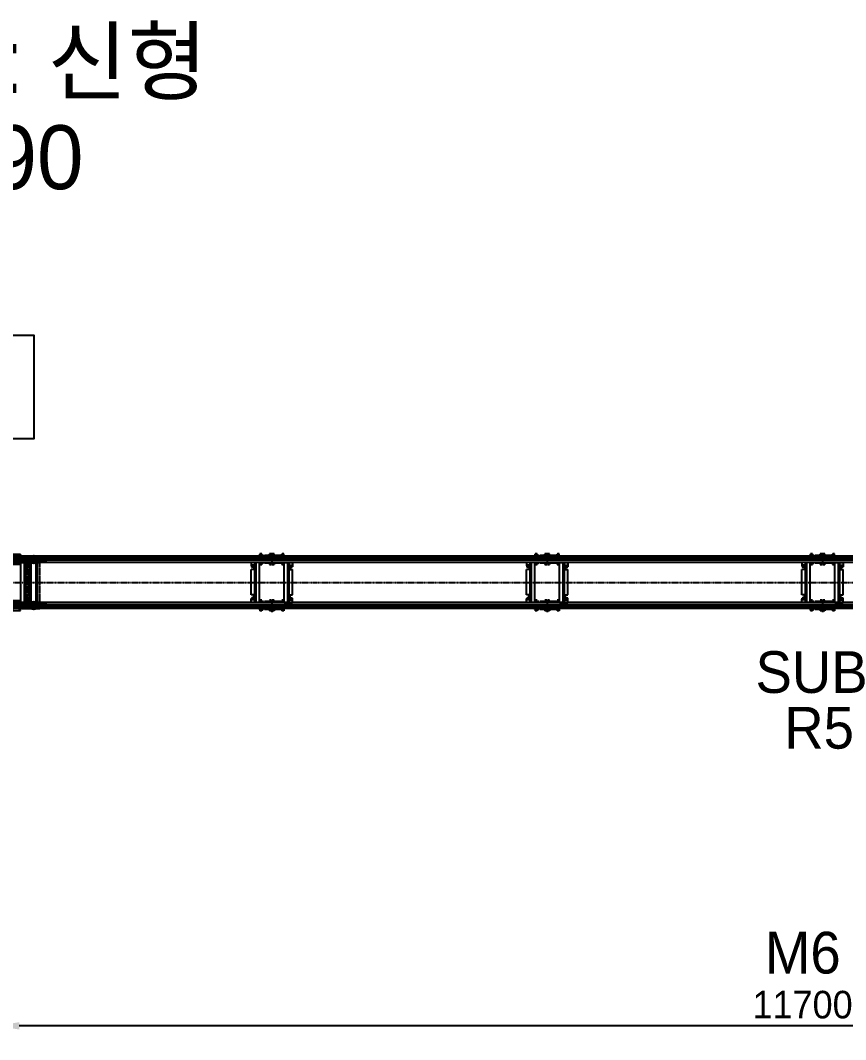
# Model space of a CAD drawing. Header units: inches. Extents: x 0 to 77285, y -118 to 40065.
# Drawn here: x 25443 to 31437, y 13376 to 20777 of the extents above; entities that cross this region are included whole.
import ezdxf
from ezdxf.enums import TextEntityAlignment as Align

# ---------------------------------------------------------------- set-up
doc = ezdxf.new("R2010")
doc.units = ezdxf.units.IN
doc.header["$LTSCALE"] = 5
doc.header["$MEASUREMENT"] = 0
for name, pattern in [('CENTER', [2, 1.25, -0.25, 0.25, -0.25]), ('CENTERX2', [4, 2.5, -0.5, 0.5, -0.5]), ('HIDDEN', [0.375, 0.25, -0.125]), ('PHANTOM', [2.5, 1.25, -0.25, 0.25, -0.25, 0.25, -0.25])]:
    doc.linetypes.add(name, pattern=pattern)
for name, color, linetype in [('11', 1, 'CENTER'), ('22', 2, 'HIDDEN'), ('44', 4, 'Continuous'), ('66', 6, 'PHANTOM'), ('77', 40, 'HIDDEN'), ('A', 8, 'Continuous'), ('B', 123, 'Continuous'), ('G', 231, 'Continuous'), ('T', 3, 'Continuous')]:
    doc.layers.add(name, color=color, linetype=linetype)
doc.styles.add('SCI', font='')
doc.styles.get('SCI').set_extended_font_data('Gulim')
doc.dimstyles.new('SCH', dxfattribs={"dimtxt": 2.5, "dimasz": 2, "dimexe": 1.25, "dimexo": 0.625, "dimtad": 1, "dimdec": 8, "dimtxsty": 'SCI', "dimcen": 2.5, "dimclrd": 4, "dimclre": 4, "dimclrt": 7, "dimadec": 8, "dimazin": 2, "dimtfac": 1, "dimtdec": 8, "dimtmove": 0, "dimatfit": 3, "dimfxl": 1, "dimarcsym": 0})

# ---------------------------------------------------------------- blocks, each defined once
blk = doc.blocks.new('A$Cad09f717')
for p, q in [((0, 335), (0, 290)), ((-150, 290), (-150, 270)), ((-90, 290), (-150, 290)), ((-132, 270), (-150, 270)), ((-132, 270), (-150, 270)), ((-132, 240), (-150, 240)), ((-150, 55), (-150, 240)), ((-132.5, 270), (-149.5, 270)), ((-149.5, 270), (-149.5, 265)), ((-149.5, 270), (-149.5, 265)), ((-149.5, 265), (-132.5, 265)), ((-149.5, 265), (-132.5, 265)), ((-148.5, 264.4), (-148.5, 259.1)), ((-148.5, 264.4), (-148.5, 259.1)), ((-146.6, 265), (-135.4, 265)), ((-146.6, 265), (-135.4, 265)), ((-146.6, 258.5), (-135.4, 258.5)), ((-146.6, 258.5), (-135.4, 258.5)), ((-145, 257.3), (-145, 258.5)), ((-145, 257.3), (-145, 258.5)), ((-137, 257.3), (-145, 257.3)), ((-144.3, 256.6), (-145, 257.3)), ((-137, 257.3), (-145, 257.3)), ((-144.3, 256.6), (-145, 257.3)), ((-144.8, 264.4), (-144.8, 259.1)), ((-144.8, 264.4), (-144.8, 259.1)), ((-144.3, 258.5), (-144.3, 256.6)), ((-144.3, 258.5), (-144.3, 256.6)), ((-137.7, 256.6), (-144.3, 256.6)), ((-137.7, 256.6), (-144.3, 256.6)), ((-137.7, 258.5), (-137.7, 256.6)), ((-137.7, 258.5), (-137.7, 256.6)), ((-137, 257.3), (-137.7, 256.6)), ((-137, 257.3), (-137.7, 256.6)), ((-137.2, 264.4), (-137.2, 259.1)), ((-137.2, 264.4), (-137.2, 259.1)), ((-137, 258.5), (-137, 257.3)), ((-137, 258.5), (-137, 257.3)), ((-133.5, 259.1), (-133.5, 264.4)), ((-133.5, 259.1), (-133.5, 264.4)), ((-132.5, 265), (-132.5, 270)), ((-132.5, 265), (-132.5, 270)), ((-132, 270), (-132, 240)), ((-90, 0), (-90, 290)), ((90, 290), (150, 290)), ((90, 0), (90, 290)), ((132, 270), (150, 270)), ((132, 270), (132, 240)), ((132, 270), (150, 270)), ((132, 240), (150, 240)), ((132.5, 270), (149.5, 270)), ((132.5, 265), (132.5, 270)), ((132.5, 265), (132.5, 270)), ((149.5, 265), (132.5, 265)), ((149.5, 265), (132.5, 265)), ((133.5, 259.1), (133.5, 264.4)), ((133.5, 259.1), (133.5, 264.4)), ((146.6, 265), (135.4, 265)), ((146.6, 265), (135.4, 265)), ((146.6, 258.5), (135.4, 258.5)), ((146.6, 258.5), (135.4, 258.5)), ((137, 258.5), (137, 257.3)), ((137, 258.5), (137, 257.3)), ((137, 257.3), (145, 257.3)), ((137, 257.3), (137.7, 256.6)), ((137, 257.3), (145, 257.3)), ((137, 257.3), (137.7, 256.6)), ((137.2, 264.4), (137.2, 259.1)), ((137.2, 264.4), (137.2, 259.1)), ((137.7, 258.5), (137.7, 256.6)), ((137.7, 258.5), (137.7, 256.6)), ((137.7, 256.6), (144.3, 256.6)), ((137.7, 256.6), (144.3, 256.6)), ((144.3, 258.5), (144.3, 256.6)), ((144.3, 258.5), (144.3, 256.6)), ((144.3, 256.6), (145, 257.3)), ((144.3, 256.6), (145, 257.3)), ((144.8, 264.4), (144.8, 259.1)), ((144.8, 264.4), (144.8, 259.1)), ((145, 257.3), (145, 258.5)), ((145, 257.3), (145, 258.5)), ((148.5, 264.4), (148.5, 259.1)), ((148.5, 264.4), (148.5, 259.1)), ((149.5, 270), (149.5, 265)), ((149.5, 270), (149.5, 265)), ((150, 290), (150, 270)), ((150, 55), (150, 240)), ((-132, 55), (-150, 55)), ((-150, 0), (-150, 20)), ((-132, 20), (-150, 20)), ((-132, 20), (-150, 20)), ((-90, 0), (-150, 0)), ((-149.5, 25), (-132.5, 25)), ((-149.5, 20), (-149.5, 25)), ((-149.5, 25), (-132.5, 25)), ((-149.5, 20), (-149.5, 25)), ((-132.5, 20), (-149.5, 20)), ((-148.5, 25.6), (-148.5, 30.9)), ((-148.5, 25.6), (-148.5, 30.9)), ((-146.6, 31.5), (-135.4, 31.5)), ((-146.6, 31.5), (-135.4, 31.5)), ((-146.6, 25), (-135.4, 25)), ((-146.6, 25), (-135.4, 25)), ((-144.3, 33.4), (-145, 32.7)), ((-144.3, 33.4), (-145, 32.7)), ((-137, 32.7), (-145, 32.7)), ((-145, 32.7), (-145, 31.5)), ((-137, 32.7), (-145, 32.7)), ((-145, 32.7), (-145, 31.5)), ((-144.8, 25.6), (-144.8, 30.9)), ((-144.8, 25.6), (-144.8, 30.9)), ((-137.7, 33.4), (-144.3, 33.4)), ((-144.3, 31.5), (-144.3, 33.4)), ((-137.7, 33.4), (-144.3, 33.4)), ((-144.3, 31.5), (-144.3, 33.4)), ((-137, 32.7), (-137.7, 33.4)), ((-137.7, 31.5), (-137.7, 33.4)), ((-137, 32.7), (-137.7, 33.4)), ((-137.7, 31.5), (-137.7, 33.4)), ((-137.2, 25.6), (-137.2, 30.9)), ((-137.2, 25.6), (-137.2, 30.9)), ((-137, 31.5), (-137, 32.7)), ((-137, 31.5), (-137, 32.7)), ((-133.5, 30.9), (-133.5, 25.6)), ((-133.5, 30.9), (-133.5, 25.6)), ((-132.5, 25), (-132.5, 20)), ((-132.5, 25), (-132.5, 20)), ((-132, 20), (-132, 55)), ((0, 0), (0, -45)), ((90, 0), (150, 0)), ((132, 55), (150, 55)), ((132, 20), (132, 55)), ((132, 20), (150, 20)), ((132, 20), (150, 20)), ((149.5, 25), (132.5, 25)), ((132.5, 25), (132.5, 20)), ((149.5, 25), (132.5, 25)), ((132.5, 25), (132.5, 20)), ((132.5, 20), (149.5, 20)), ((133.5, 30.9), (133.5, 25.6)), ((133.5, 30.9), (133.5, 25.6)), ((146.6, 31.5), (135.4, 31.5)), ((146.6, 31.5), (135.4, 31.5)), ((146.6, 25), (135.4, 25)), ((146.6, 25), (135.4, 25)), ((137, 32.7), (137.7, 33.4)), ((137, 32.7), (137.7, 33.4)), ((137, 32.7), (145, 32.7)), ((137, 31.5), (137, 32.7)), ((137, 32.7), (145, 32.7)), ((137, 31.5), (137, 32.7)), ((137.2, 25.6), (137.2, 30.9)), ((137.2, 25.6), (137.2, 30.9)), ((137.7, 33.4), (144.3, 33.4)), ((137.7, 31.5), (137.7, 33.4)), ((137.7, 33.4), (144.3, 33.4)), ((137.7, 31.5), (137.7, 33.4)), ((144.3, 33.4), (145, 32.7)), ((144.3, 31.5), (144.3, 33.4)), ((144.3, 33.4), (145, 32.7)), ((144.3, 31.5), (144.3, 33.4)), ((144.8, 25.6), (144.8, 30.9)), ((144.8, 25.6), (144.8, 30.9)), ((145, 32.7), (145, 31.5)), ((145, 32.7), (145, 31.5)), ((148.5, 25.6), (148.5, 30.9)), ((148.5, 25.6), (148.5, 30.9)), ((149.5, 20), (149.5, 25)), ((149.5, 20), (149.5, 25)), ((150, 0), (150, 20))]:
    blk.add_line(p, q)
at = {"color": 252}
for p, q in [((-125, 0), (-125, 290)), ((-115, 0), (-115, 290)), ((115, 0), (115, 290)), ((125, 0), (125, 290))]:
    blk.add_line(p, q, dxfattribs=at)
for centre, radius, start, end in [((-146.6, 261.7), 3.32, 55.61575, 124.38425), ((-146.6, 261.7), 3.32, 55.61575, 124.38425), ((-146.6, 261.8), 3.32, 235.61575, 304.38425), ((-146.6, 261.8), 3.32, 235.61575, 304.38425), ((-141, 252.6), 12.4, 72.41205, 107.58795), ((-141, 252.6), 12.4, 72.41205, 107.58795), ((-141, 270.9), 12.4, 252.41205, 287.58795), ((-141, 270.9), 12.4, 252.41205, 287.58795), ((-135.4, 261.7), 3.32, 55.61575, 124.38425), ((-135.4, 261.7), 3.32, 55.61575, 124.38425), ((-135.4, 261.8), 3.32, 235.61575, 304.38425), ((-135.4, 261.8), 3.32, 235.61575, 304.38425), ((135.4, 261.7), 3.32, 55.61575, 124.38425), ((135.4, 261.7), 3.32, 55.61575, 124.38425), ((135.4, 261.8), 3.32, 235.61575, 304.38425), ((135.4, 261.8), 3.32, 235.61575, 304.38425), ((141, 252.6), 12.4, 72.41205, 107.58795), ((141, 252.6), 12.4, 72.41205, 107.58795), ((141, 270.9), 12.4, 252.41205, 287.58795), ((141, 270.9), 12.4, 252.41205, 287.58795), ((146.6, 261.7), 3.32, 55.61575, 124.38425), ((146.6, 261.7), 3.32, 55.61575, 124.38425), ((146.6, 261.8), 3.32, 235.61575, 304.38425), ((146.6, 261.8), 3.32, 235.61575, 304.38425), ((-146.6, 28.2), 3.32, 55.61575, 124.38425), ((-146.6, 28.2), 3.32, 55.61575, 124.38425), ((-146.6, 28.3), 3.32, 235.61575, 304.38425), ((-146.6, 28.3), 3.32, 235.61575, 304.38425), ((-141, 19.1), 12.4, 72.41205, 107.58795), ((-141, 19.1), 12.4, 72.41205, 107.58795), ((-141, 37.4), 12.4, 252.41205, 287.58795), ((-141, 37.4), 12.4, 252.41205, 287.58795), ((-135.4, 28.2), 3.32, 55.61575, 124.38425), ((-135.4, 28.2), 3.32, 55.61575, 124.38425), ((-135.4, 28.3), 3.32, 235.61575, 304.38425), ((-135.4, 28.3), 3.32, 235.61575, 304.38425), ((135.4, 28.2), 3.32, 55.61575, 124.38425), ((135.4, 28.2), 3.32, 55.61575, 124.38425), ((135.4, 28.3), 3.32, 235.61575, 304.38425), ((135.4, 28.3), 3.32, 235.61575, 304.38425), ((141, 19.1), 12.4, 72.41205, 107.58795), ((141, 19.1), 12.4, 72.41205, 107.58795), ((141, 37.4), 12.4, 252.41205, 287.58795), ((141, 37.4), 12.4, 252.41205, 287.58795), ((146.6, 28.2), 3.32, 55.61575, 124.38425), ((146.6, 28.2), 3.32, 55.61575, 124.38425), ((146.6, 28.3), 3.32, 235.61575, 304.38425), ((146.6, 28.3), 3.32, 235.61575, 304.38425)]:
    blk.add_arc(centre, radius, start, end)
at = {"layer": '11'}
for p, q in [((0, 341), (0, 361)), ((0, -51), (0, -71))]:
    blk.add_line(p, q, dxfattribs=at)
at = {"layer": '11', "linetype": 'CENTERX2', "ltscale": 5}
for p, q in [((-120, 0), (-120, 290)), ((120, 0), (120, 290))]:
    blk.add_line(p, q, dxfattribs=at)
at = {"layer": '66'}
for p, q in [((90, 341), (-90, 341)), ((-90, 341), (-90, 335)), ((90, 335), (-90, 335)), ((-71, 342), (-89, 342)), ((-89, 341), (-89, 342)), ((-71, 341), (-89, 341)), ((-87.8, 342), (-87.8, 343.5)), ((-72.2, 343.5), (-87.8, 343.5)), ((-86.5, 352), (-87, 351.5)), ((-87, 344), (-87, 351.5)), ((-73, 351.5), (-87, 351.5)), ((-87, 344), (-86.5, 343.5)), ((-73, 344), (-87, 344)), ((-73.5, 352), (-86.5, 352)), ((-81.1, 342), (-80, 343.5)), ((-80, 342), (-78.9, 343.5)), ((-73.9, 344.7), (-75.8, 346.8)), ((-73, 348.2), (-75.7, 346.2)), ((-73, 347.2), (-75.3, 345.6)), ((-73, 344.7), (-75.2, 347.2)), ((-73, 345.6), (-74.7, 347.5)), ((-73, 346.2), (-74.7, 345)), ((-73, 346.5), (-74.2, 347.9)), ((-73, 345.3), (-73.9, 344.7)), ((-73, 347.4), (-73.7, 348.2)), ((-73, 351.5), (-73.5, 352)), ((-73, 344), (-73.5, 343.5)), ((-73, 344), (-73, 351.5)), ((-72.2, 342), (-72.2, 343.5)), ((-71, 341), (-71, 342)), ((-1, 342), (-19, 342)), ((-19, 341), (-19, 342)), ((-1, 341), (-19, 341)), ((-17.8, 342), (-17.8, 343.5)), ((-2.2, 343.5), (-17.8, 343.5)), ((-16.5, 352), (-17, 351.5)), ((-17, 344), (-17, 351.5)), ((-3, 351.5), (-17, 351.5)), ((-17, 344), (-16.5, 343.5)), ((-3, 344), (-17, 344)), ((-3.5, 352), (-16.5, 352)), ((-11.1, 342), (-10, 343.5)), ((-10, 342), (-8.9, 343.5)), ((-3.9, 344.7), (-5.8, 346.8)), ((-3, 348.2), (-5.7, 346.2)), ((-3, 347.2), (-5.3, 345.6)), ((-3, 344.7), (-5.2, 347.2)), ((-3, 345.6), (-4.7, 347.5)), ((-3, 346.2), (-4.7, 345)), ((-3, 346.5), (-4.2, 347.9)), ((-3, 345.3), (-3.9, 344.7)), ((-3, 347.4), (-3.7, 348.2)), ((-3, 351.5), (-3.5, 352)), ((-3, 344), (-3.5, 343.5)), ((-3, 344), (-3, 351.5)), ((-2.2, 342), (-2.2, 343.5)), ((-1, 341), (-1, 342)), ((19, 342), (1, 342)), ((1, 341), (1, 342)), ((19, 341), (1, 341)), ((2.2, 342), (2.2, 343.5)), ((17.8, 343.5), (2.2, 343.5)), ((3.5, 352), (3, 351.5)), ((3, 344), (3, 351.5)), ((17, 351.5), (3, 351.5)), ((3, 344), (3.5, 343.5)), ((17, 344), (3, 344)), ((16.5, 352), (3.5, 352)), ((8.9, 342), (10, 343.5)), ((10, 342), (11.1, 343.5)), ((16.1, 344.7), (14.2, 346.8)), ((17, 348.2), (14.3, 346.2)), ((17, 347.2), (14.7, 345.6)), ((17, 344.7), (14.8, 347.2)), ((17, 345.6), (15.3, 347.5)), ((17, 346.2), (15.3, 345)), ((17, 346.5), (15.8, 347.9)), ((17, 345.3), (16.1, 344.7)), ((17, 347.4), (16.3, 348.2)), ((17, 351.5), (16.5, 352)), ((17, 344), (16.5, 343.5)), ((17, 344), (17, 351.5)), ((17.8, 342), (17.8, 343.5)), ((19, 341), (19, 342)), ((89, 342), (71, 342)), ((71, 341), (71, 342)), ((89, 341), (71, 341)), ((72.2, 342), (72.2, 343.5)), ((87.8, 343.5), (72.2, 343.5)), ((73.5, 352), (73, 351.5)), ((73, 344), (73, 351.5)), ((87, 351.5), (73, 351.5)), ((73, 344), (73.5, 343.5)), ((87, 344), (73, 344)), ((86.5, 352), (73.5, 352)), ((78.9, 342), (80, 343.5)), ((80, 342), (81.1, 343.5)), ((86.1, 344.7), (84.2, 346.8)), ((87, 348.2), (84.3, 346.2)), ((87, 347.2), (84.7, 345.6)), ((87, 344.7), (84.8, 347.2)), ((87, 345.6), (85.3, 347.5)), ((87, 346.2), (85.3, 345)), ((87, 346.5), (85.8, 347.9)), ((87, 345.3), (86.1, 344.7)), ((87, 347.4), (86.3, 348.2)), ((87, 351.5), (86.5, 352)), ((87, 344), (86.5, 343.5)), ((87, 344), (87, 351.5)), ((87.8, 342), (87.8, 343.5)), ((89, 341), (89, 342)), ((90, 341), (90, 335)), ((90, 290), (-90, 290)), ((-90, 284), (-90, 290)), ((90, 284), (-90, 284)), ((-71, 284), (-89, 284)), ((-89, 284), (-89, 283)), ((-71, 283), (-89, 283)), ((-87.8, 283), (-87.8, 281.5)), ((-72.2, 281.5), (-87.8, 281.5)), ((-87, 281), (-86.5, 281.5)), ((-87, 281), (-87, 273.5)), ((-73, 281), (-87, 281)), ((-86.5, 273), (-87, 273.5)), ((-73, 273.5), (-87, 273.5)), ((-73.5, 273), (-86.5, 273)), ((-81.1, 283), (-80, 281.5)), ((-80, 283), (-78.9, 281.5)), ((-73.9, 280.3), (-75.8, 278.2)), ((-73, 276.8), (-75.7, 278.8)), ((-73, 277.8), (-75.3, 279.4)), ((-73, 280.3), (-75.2, 277.8)), ((-73, 278.8), (-74.7, 280)), ((-73, 279.4), (-74.7, 277.5)), ((-73, 278.5), (-74.2, 277.1)), ((-73, 279.7), (-73.9, 280.3)), ((-73, 277.6), (-73.7, 276.8)), ((-73, 281), (-73.5, 281.5)), ((-73, 273.5), (-73.5, 273)), ((-73, 281), (-73, 273.5)), ((-72.2, 283), (-72.2, 281.5)), ((-71, 284), (-71, 283)), ((-1, 284), (-19, 284)), ((-19, 284), (-19, 283)), ((-1, 283), (-19, 283)), ((-17.8, 283), (-17.8, 281.5)), ((-2.2, 281.5), (-17.8, 281.5)), ((-17, 281), (-16.5, 281.5)), ((-17, 281), (-17, 273.5)), ((-3, 281), (-17, 281)), ((-16.5, 273), (-17, 273.5)), ((-3, 273.5), (-17, 273.5)), ((-3.5, 273), (-16.5, 273)), ((-11.1, 283), (-10, 281.5)), ((-10, 283), (-8.9, 281.5)), ((-3.9, 280.3), (-5.8, 278.2)), ((-3, 276.8), (-5.7, 278.8)), ((-3, 277.8), (-5.3, 279.4)), ((-3, 280.3), (-5.2, 277.8)), ((-3, 278.8), (-4.7, 280)), ((-3, 279.4), (-4.7, 277.5)), ((-3, 278.5), (-4.2, 277.1)), ((-3, 279.7), (-3.9, 280.3)), ((-3, 277.6), (-3.7, 276.8)), ((-3, 281), (-3.5, 281.5)), ((-3, 273.5), (-3.5, 273)), ((-3, 281), (-3, 273.5)), ((-2.2, 283), (-2.2, 281.5)), ((-1, 284), (-1, 283)), ((19, 284), (1, 284)), ((1, 284), (1, 283)), ((19, 283), (1, 283)), ((2.2, 283), (2.2, 281.5)), ((17.8, 281.5), (2.2, 281.5)), ((3, 281), (3.5, 281.5)), ((3, 281), (3, 273.5)), ((17, 281), (3, 281)), ((3.5, 273), (3, 273.5)), ((17, 273.5), (3, 273.5)), ((16.5, 273), (3.5, 273)), ((8.9, 283), (10, 281.5)), ((10, 283), (11.1, 281.5)), ((16.1, 280.3), (14.2, 278.2)), ((17, 276.8), (14.3, 278.8)), ((17, 277.8), (14.7, 279.4)), ((17, 280.3), (14.8, 277.8)), ((17, 278.8), (15.3, 280)), ((17, 279.4), (15.3, 277.5)), ((17, 278.5), (15.8, 277.1)), ((17, 279.7), (16.1, 280.3)), ((17, 277.6), (16.3, 276.8)), ((17, 281), (16.5, 281.5)), ((17, 273.5), (16.5, 273)), ((17, 281), (17, 273.5)), ((17.8, 283), (17.8, 281.5)), ((19, 284), (19, 283)), ((89, 284), (71, 284)), ((71, 284), (71, 283)), ((89, 283), (71, 283)), ((72.2, 283), (72.2, 281.5)), ((87.8, 281.5), (72.2, 281.5)), ((73, 281), (73.5, 281.5)), ((73, 281), (73, 273.5)), ((87, 281), (73, 281)), ((73.5, 273), (73, 273.5)), ((87, 273.5), (73, 273.5)), ((86.5, 273), (73.5, 273)), ((78.9, 283), (80, 281.5)), ((80, 283), (81.1, 281.5)), ((86.1, 280.3), (84.2, 278.2)), ((87, 276.8), (84.3, 278.8)), ((87, 277.8), (84.7, 279.4)), ((87, 280.3), (84.8, 277.8)), ((87, 278.8), (85.3, 280)), ((87, 279.4), (85.3, 277.5)), ((87, 278.5), (85.8, 277.1)), ((87, 279.7), (86.1, 280.3)), ((87, 277.6), (86.3, 276.8)), ((87, 281), (86.5, 281.5)), ((87, 273.5), (86.5, 273)), ((87, 281), (87, 273.5)), ((87.8, 283), (87.8, 281.5)), ((89, 284), (89, 283)), ((90, 284), (90, 290)), ((90, 6), (-90, 6)), ((-90, 6), (-90, 0)), ((90, 0), (-90, 0)), ((-71, 7), (-89, 7)), ((-89, 6), (-89, 7)), ((-71, 6), (-89, 6)), ((-87.8, 7), (-87.8, 8.5)), ((-72.2, 8.5), (-87.8, 8.5)), ((-86.5, 17), (-87, 16.5)), ((-87, 9), (-87, 16.5)), ((-73, 16.5), (-87, 16.5)), ((-87, 9), (-86.5, 8.5)), ((-73, 9), (-87, 9)), ((-73.5, 17), (-86.5, 17)), ((-81.1, 7), (-80, 8.5)), ((-80, 7), (-78.9, 8.5)), ((-73.9, 9.7), (-75.8, 11.8)), ((-73, 13.2), (-75.7, 11.2)), ((-73, 12.2), (-75.3, 10.6)), ((-73, 9.7), (-75.2, 12.2)), ((-73, 10.6), (-74.7, 12.5)), ((-73, 11.2), (-74.7, 10)), ((-73, 11.5), (-74.2, 12.9)), ((-73, 10.3), (-73.9, 9.7)), ((-73, 12.4), (-73.7, 13.2)), ((-73, 16.5), (-73.5, 17)), ((-73, 9), (-73.5, 8.5)), ((-73, 9), (-73, 16.5)), ((-72.2, 7), (-72.2, 8.5)), ((-71, 6), (-71, 7)), ((-1, 7), (-19, 7)), ((-19, 6), (-19, 7)), ((-1, 6), (-19, 6)), ((-17.8, 7), (-17.8, 8.5)), ((-2.2, 8.5), (-17.8, 8.5)), ((-16.5, 17), (-17, 16.5)), ((-17, 9), (-17, 16.5)), ((-3, 16.5), (-17, 16.5)), ((-17, 9), (-16.5, 8.5)), ((-3, 9), (-17, 9)), ((-3.5, 17), (-16.5, 17)), ((-11.1, 7), (-10, 8.5)), ((-10, 7), (-8.9, 8.5)), ((-3.9, 9.7), (-5.8, 11.8)), ((-3, 13.2), (-5.7, 11.2)), ((-3, 12.2), (-5.3, 10.6)), ((-3, 9.7), (-5.2, 12.2)), ((-3, 10.6), (-4.7, 12.5)), ((-3, 11.2), (-4.7, 10)), ((-3, 11.5), (-4.2, 12.9)), ((-3, 10.3), (-3.9, 9.7)), ((-3, 12.4), (-3.7, 13.2)), ((-3, 16.5), (-3.5, 17)), ((-3, 9), (-3.5, 8.5)), ((-3, 9), (-3, 16.5)), ((-2.2, 7), (-2.2, 8.5)), ((-1, 6), (-1, 7)), ((19, 7), (1, 7)), ((1, 6), (1, 7)), ((19, 6), (1, 6)), ((2.2, 7), (2.2, 8.5)), ((17.8, 8.5), (2.2, 8.5)), ((3.5, 17), (3, 16.5)), ((3, 9), (3, 16.5)), ((17, 16.5), (3, 16.5)), ((3, 9), (3.5, 8.5)), ((17, 9), (3, 9)), ((16.5, 17), (3.5, 17)), ((8.9, 7), (10, 8.5)), ((10, 7), (11.1, 8.5)), ((16.1, 9.7), (14.2, 11.8)), ((17, 13.2), (14.3, 11.2)), ((17, 12.2), (14.7, 10.6)), ((17, 9.7), (14.8, 12.2)), ((17, 10.6), (15.3, 12.5)), ((17, 11.2), (15.3, 10)), ((17, 11.5), (15.8, 12.9)), ((17, 10.3), (16.1, 9.7)), ((17, 12.4), (16.3, 13.2)), ((17, 16.5), (16.5, 17)), ((17, 9), (16.5, 8.5)), ((17, 9), (17, 16.5)), ((17.8, 7), (17.8, 8.5)), ((19, 6), (19, 7)), ((89, 7), (71, 7)), ((71, 6), (71, 7)), ((89, 6), (71, 6)), ((72.2, 7), (72.2, 8.5)), ((87.8, 8.5), (72.2, 8.5)), ((73.5, 17), (73, 16.5)), ((73, 9), (73, 16.5)), ((87, 16.5), (73, 16.5)), ((73, 9), (73.5, 8.5)), ((87, 9), (73, 9)), ((86.5, 17), (73.5, 17)), ((78.9, 7), (80, 8.5)), ((80, 7), (81.1, 8.5)), ((86.1, 9.7), (84.2, 11.8)), ((87, 13.2), (84.3, 11.2)), ((87, 12.2), (84.7, 10.6)), ((87, 9.7), (84.8, 12.2)), ((87, 10.6), (85.3, 12.5)), ((87, 11.2), (85.3, 10)), ((87, 11.5), (85.8, 12.9)), ((87, 10.3), (86.1, 9.7)), ((87, 12.4), (86.3, 13.2)), ((87, 16.5), (86.5, 17)), ((87, 9), (86.5, 8.5)), ((87, 9), (87, 16.5)), ((87.8, 7), (87.8, 8.5)), ((89, 6), (89, 7)), ((90, 6), (90, 0)), ((90, -45), (-90, -45)), ((-90, -51), (-90, -45)), ((90, -51), (-90, -51)), ((-71, -51), (-89, -51)), ((-89, -51), (-89, -52)), ((-71, -52), (-89, -52)), ((-87.8, -52), (-87.8, -53.5)), ((-72.2, -53.5), (-87.8, -53.5)), ((-87, -54), (-86.5, -53.5)), ((-87, -54), (-87, -61.5)), ((-73, -54), (-87, -54)), ((-86.5, -62), (-87, -61.5)), ((-73, -61.5), (-87, -61.5)), ((-73.5, -62), (-86.5, -62)), ((-81.1, -52), (-80, -53.5)), ((-80, -52), (-78.9, -53.5)), ((-73.9, -54.7), (-75.8, -56.8)), ((-73, -58.2), (-75.7, -56.2)), ((-73, -57.2), (-75.3, -55.6)), ((-73, -54.7), (-75.2, -57.2)), ((-73, -56.2), (-74.7, -55)), ((-73, -55.6), (-74.7, -57.5)), ((-73, -56.5), (-74.2, -57.9)), ((-73, -55.3), (-73.9, -54.7)), ((-73, -57.4), (-73.7, -58.2)), ((-73, -54), (-73.5, -53.5)), ((-73, -61.5), (-73.5, -62)), ((-73, -54), (-73, -61.5)), ((-72.2, -52), (-72.2, -53.5)), ((-71, -51), (-71, -52)), ((-1, -51), (-19, -51)), ((-19, -51), (-19, -52)), ((-1, -52), (-19, -52)), ((-17.8, -52), (-17.8, -53.5)), ((-2.2, -53.5), (-17.8, -53.5)), ((-17, -54), (-16.5, -53.5)), ((-17, -54), (-17, -61.5)), ((-3, -54), (-17, -54)), ((-16.5, -62), (-17, -61.5)), ((-3, -61.5), (-17, -61.5)), ((-3.5, -62), (-16.5, -62)), ((-11.1, -52), (-10, -53.5)), ((-10, -52), (-8.9, -53.5)), ((-3.9, -54.7), (-5.8, -56.8)), ((-3, -58.2), (-5.7, -56.2)), ((-3, -57.2), (-5.3, -55.6)), ((-3, -54.7), (-5.2, -57.2)), ((-3, -56.2), (-4.7, -55)), ((-3, -55.6), (-4.7, -57.5)), ((-3, -56.5), (-4.2, -57.9)), ((-3, -55.3), (-3.9, -54.7)), ((-3, -57.4), (-3.7, -58.2)), ((-3, -54), (-3.5, -53.5)), ((-3, -61.5), (-3.5, -62)), ((-3, -54), (-3, -61.5)), ((-2.2, -52), (-2.2, -53.5)), ((-1, -51), (-1, -52)), ((19, -51), (1, -51)), ((1, -51), (1, -52)), ((19, -52), (1, -52)), ((2.2, -52), (2.2, -53.5)), ((17.8, -53.5), (2.2, -53.5)), ((3, -54), (3.5, -53.5)), ((3, -54), (3, -61.5)), ((17, -54), (3, -54)), ((3.5, -62), (3, -61.5)), ((17, -61.5), (3, -61.5)), ((16.5, -62), (3.5, -62)), ((8.9, -52), (10, -53.5)), ((10, -52), (11.1, -53.5)), ((16.1, -54.7), (14.2, -56.8)), ((17, -58.2), (14.3, -56.2)), ((17, -57.2), (14.7, -55.6)), ((17, -54.7), (14.8, -57.2)), ((17, -56.2), (15.3, -55)), ((17, -55.6), (15.3, -57.5)), ((17, -56.5), (15.8, -57.9)), ((17, -55.3), (16.1, -54.7)), ((17, -57.4), (16.3, -58.2)), ((17, -54), (16.5, -53.5)), ((17, -61.5), (16.5, -62)), ((17, -54), (17, -61.5)), ((17.8, -52), (17.8, -53.5)), ((19, -51), (19, -52)), ((89, -51), (71, -51)), ((71, -51), (71, -52)), ((89, -52), (71, -52)), ((72.2, -52), (72.2, -53.5)), ((87.8, -53.5), (72.2, -53.5)), ((73, -54), (73.5, -53.5)), ((73, -54), (73, -61.5)), ((87, -54), (73, -54)), ((73.5, -62), (73, -61.5)), ((87, -61.5), (73, -61.5)), ((86.5, -62), (73.5, -62)), ((78.9, -52), (80, -53.5)), ((80, -52), (81.1, -53.5)), ((86.1, -54.7), (84.2, -56.8)), ((87, -58.2), (84.3, -56.2)), ((87, -57.2), (84.7, -55.6)), ((87, -54.7), (84.8, -57.2)), ((87, -56.2), (85.3, -55)), ((87, -55.6), (85.3, -57.5)), ((87, -56.5), (85.8, -57.9)), ((87, -55.3), (86.1, -54.7)), ((87, -57.4), (86.3, -58.2)), ((87, -54), (86.5, -53.5)), ((87, -61.5), (86.5, -62)), ((87, -54), (87, -61.5)), ((87.8, -52), (87.8, -53.5)), ((89, -51), (89, -52)), ((90, -51), (90, -45))]:
    blk.add_line(p, q, dxfattribs=at)
blk = doc.blocks.new('A$C2389a0cc')
for p, q in [((0, 60), (20, 60)), ((0, 0), (0, 60)), ((0, 0), (290, 0)), ((20, 42), (20, 60)), ((20, 42), (20, 60)), ((20, 42.5), (20, 59.5)), ((20, 59.5), (25, 59.5)), ((20, 59.5), (25, 59.5)), ((25, 42.5), (20, 42.5)), ((25, 42.5), (20, 42.5)), ((20, 42), (50, 42)), ((25, 59.5), (25, 42.5)), ((25, 59.5), (25, 42.5)), ((25, 56.6), (25, 45.4)), ((25, 56.6), (25, 45.4)), ((25.6, 58.5), (30.9, 58.5)), ((25.6, 58.5), (30.9, 58.5)), ((25.6, 54.8), (30.9, 54.8)), ((25.6, 54.8), (30.9, 54.8)), ((25.6, 47.2), (30.9, 47.2)), ((25.6, 47.2), (30.9, 47.2)), ((30.9, 43.5), (25.6, 43.5)), ((30.9, 43.5), (25.6, 43.5)), ((31.5, 56.6), (31.5, 45.4)), ((31.5, 56.6), (31.5, 45.4)), ((32.7, 55), (31.5, 55)), ((32.7, 55), (31.5, 55)), ((31.5, 54.3), (33.4, 54.3)), ((31.5, 54.3), (33.4, 54.3)), ((31.5, 47.7), (33.4, 47.7)), ((31.5, 47.7), (33.4, 47.7)), ((31.5, 47), (32.7, 47)), ((31.5, 47), (32.7, 47)), ((32.7, 47), (32.7, 55)), ((33.4, 54.3), (32.7, 55)), ((32.7, 47), (32.7, 55)), ((33.4, 54.3), (32.7, 55)), ((32.7, 47), (33.4, 47.7)), ((32.7, 47), (33.4, 47.7)), ((33.4, 47.7), (33.4, 54.3)), ((33.4, 47.7), (33.4, 54.3)), ((50, 42), (50, 60)), ((50, 60), (240, 60)), ((240, 42), (240, 60)), ((270, 42), (240, 42)), ((256.6, 54.3), (257.3, 55)), ((256.6, 54.3), (257.3, 55)), ((256.6, 47.7), (256.6, 54.3)), ((258.5, 54.3), (256.6, 54.3)), ((256.6, 47.7), (256.6, 54.3)), ((258.5, 54.3), (256.6, 54.3)), ((257.3, 47), (256.6, 47.7)), ((258.5, 47.7), (256.6, 47.7)), ((257.3, 47), (256.6, 47.7)), ((258.5, 47.7), (256.6, 47.7)), ((257.3, 47), (257.3, 55)), ((257.3, 55), (258.5, 55)), ((257.3, 47), (257.3, 55)), ((257.3, 55), (258.5, 55)), ((258.5, 47), (257.3, 47)), ((258.5, 47), (257.3, 47)), ((258.5, 56.6), (258.5, 45.4)), ((258.5, 56.6), (258.5, 45.4)), ((264.4, 58.5), (259.1, 58.5)), ((264.4, 58.5), (259.1, 58.5)), ((264.4, 54.8), (259.1, 54.8)), ((264.4, 54.8), (259.1, 54.8)), ((264.4, 47.2), (259.1, 47.2)), ((264.4, 47.2), (259.1, 47.2)), ((259.1, 43.5), (264.4, 43.5)), ((259.1, 43.5), (264.4, 43.5)), ((265, 59.5), (265, 42.5)), ((270, 59.5), (265, 59.5)), ((265, 59.5), (265, 42.5)), ((270, 59.5), (265, 59.5)), ((265, 56.6), (265, 45.4)), ((265, 56.6), (265, 45.4)), ((265, 42.5), (270, 42.5)), ((265, 42.5), (270, 42.5)), ((290, 60), (270, 60)), ((270, 42), (270, 60)), ((270, 42), (270, 60)), ((270, 42.5), (270, 59.5)), ((290, 0), (290, 60))]:
    blk.add_line(p, q)
at = {"color": 252}
for p, q in [((0, 35), (290, 35)), ((0, 25), (290, 25))]:
    blk.add_line(p, q, dxfattribs=at)
for centre, radius, start, end in [((28.3, 56.6), 3.32, 145.61575, 214.38425), ((28.3, 56.6), 3.32, 145.61575, 214.38425), ((37.4, 51), 12.4, 162.41205, 197.58795), ((37.4, 51), 12.4, 162.41205, 197.58795), ((28.3, 45.4), 3.32, 145.61575, 214.38425), ((28.3, 45.4), 3.32, 145.61575, 214.38425), ((28.2, 56.6), 3.32, 325.61575, 34.38425), ((28.2, 56.6), 3.32, 325.61575, 34.38425), ((19.1, 51), 12.4, 342.41205, 17.58795), ((19.1, 51), 12.4, 342.41205, 17.58795), ((28.2, 45.4), 3.32, 325.61575, 34.38425), ((28.2, 45.4), 3.32, 325.61575, 34.38425), ((261.8, 56.6), 3.32, 145.61575, 214.38425), ((261.8, 56.6), 3.32, 145.61575, 214.38425), ((270.9, 51), 12.4, 162.41205, 197.58795), ((270.9, 51), 12.4, 162.41205, 197.58795), ((261.8, 45.4), 3.32, 145.61575, 214.38425), ((261.8, 45.4), 3.32, 145.61575, 214.38425), ((261.7, 56.6), 3.32, 325.61575, 34.38425), ((261.7, 56.6), 3.32, 325.61575, 34.38425), ((252.6, 51), 12.4, 342.41205, 17.58795), ((252.6, 51), 12.4, 342.41205, 17.58795), ((261.7, 45.4), 3.32, 325.61575, 34.38425), ((261.7, 45.4), 3.32, 325.61575, 34.38425)]:
    blk.add_arc(centre, radius, start, end)
at = {"layer": '11', "linetype": 'CENTERX2', "ltscale": 5}
blk.add_line((0, 30), (290, 30), dxfattribs=at)
blk = doc.blocks.new('A$Ca5c36658')
for p, q in [((-170, -70), (-170, 0)), ((0, 0), (-170, 0)), ((0, -28.25), (0, 0)), ((0, -70), (-170, -70)), ((-164.5, -21), (-164.5, -49)), ((-148.5, -20), (-163.5, -20)), ((-163.5, -50), (-148.5, -50)), ((-147.5, -49), (-147.5, -21)), ((-119, -29.25), (-119, -40.75)), ((0, -28.25), (-118, -28.25)), ((0, -41.75), (-118, -41.75)), ((0, -70), (0, -41.75))]:
    blk.add_line(p, q)
for centre, start, end in [((-163.5, -21), 90, 180), ((-163.5, -49), 180, 270), ((-148.5, -21), 0, 90), ((-148.5, -49), 270, 0), ((-118, -29.25), 90, 180), ((-118, -40.75), 180, 270)]:
    blk.add_arc(centre, 1, start, end)
at = {"layer": 'G'}
for q in [(-170, -53.82), (0, -51)]:
    blk.add_line((-154, -51), q, dxfattribs=at)
blk = doc.blocks.new('A$C104a9f2b')
for p, q in [((-170, -70), (-170, 0)), ((-170, 0), (0, 0)), ((0, -70), (0, 0)), ((0, -70), (-170, -70))]:
    blk.add_line(p, q)
at = {"layer": '11'}
for p, q in [((-135, 2), (-135, -14.4)), ((-7, 2), (-7, -14.4)), ((-135, -72), (-135, -55.6)), ((-7, -72), (-7, -55.6))]:
    blk.add_line(p, q, dxfattribs=at)
at = {"layer": '22'}
for p, q in [((-136.6, -0.4), (-137, 0)), ((-133, 0), (-133.4, -0.4)), ((-8.6, -0.4), (-9, 0)), ((-5, 0), (-5.4, -0.4)), ((-136.6, -69.6), (-137, -70)), ((-136.6, -0.4), (-136.6, -11.5)), ((-136.6, -0.4), (-133.4, -0.4)), ((-136.6, -11.5), (-133.4, -11.5)), ((-136.6, -11.5), (-135, -12.4)), ((-136.6, -58.5), (-135, -57.6)), ((-136.6, -69.6), (-136.6, -58.5)), ((-136.6, -58.5), (-133.4, -58.5)), ((-136.6, -69.6), (-133.4, -69.6)), ((-135, -12.4), (-133.4, -11.5)), ((-135, -57.6), (-133.4, -58.5)), ((-133.4, -11.5), (-133.4, -0.4)), ((-133.4, -58.5), (-133.4, -69.6)), ((-133, -70), (-133.4, -69.6)), ((-8.6, -69.6), (-9, -70)), ((-8.6, -0.4), (-8.6, -11.5)), ((-8.6, -0.4), (-5.4, -0.4)), ((-8.6, -11.5), (-5.4, -11.5)), ((-8.6, -11.5), (-7, -12.4)), ((-8.6, -58.5), (-7, -57.6)), ((-8.6, -69.6), (-8.6, -58.5)), ((-8.6, -58.5), (-5.4, -58.5)), ((-8.6, -69.6), (-5.4, -69.6)), ((-7, -12.4), (-5.4, -11.5)), ((-7, -57.6), (-5.4, -58.5)), ((-5.4, -11.5), (-5.4, -0.4)), ((-5.4, -58.5), (-5.4, -69.6)), ((-5, -70), (-5.4, -69.6))]:
    blk.add_line(p, q, dxfattribs=at)
at = {"layer": 'T'}
for p, q in [((-137, 0), (-137, -10)), ((-133, 0), (-133, -10)), ((-9, 0), (-9, -10)), ((-5, 0), (-5, -10)), ((-137, -10), (-136.6, -10.7)), ((-137, -10), (-133, -10)), ((-137, -60), (-136.6, -59.3)), ((-137, -70), (-137, -60)), ((-137, -60), (-133, -60)), ((-133, -10), (-133.4, -10.7)), ((-133, -60), (-133.4, -59.3)), ((-133, -70), (-133, -60)), ((-9, -10), (-8.6, -10.7)), ((-9, -10), (-5, -10)), ((-9, -60), (-8.6, -59.3)), ((-9, -70), (-9, -60)), ((-9, -60), (-5, -60)), ((-5, -10), (-5.4, -10.7)), ((-5, -60), (-5.4, -59.3)), ((-5, -70), (-5, -60))]:
    blk.add_line(p, q, dxfattribs=at)
blk = doc.blocks.new('A$Ca14b25c8')
for p, q in [((0, -70), (0, 0)), ((0, 0), (170, 0)), ((170, -70), (170, 0)), ((0, -70), (170, -70))]:
    blk.add_line(p, q)
at = {"layer": '11'}
for p, q in [((40, -13), (40, 0)), ((70, -71), (70, 1)), ((100, -13), (100, 0)), ((0, -35), (170, -35)), ((40, -57), (40, -70)), ((100, -57), (100, -70))]:
    blk.add_line(p, q, dxfattribs=at)
at = {"layer": '22'}
for p, q in [((36.6765, 0), (36.6765, -13)), ((43.3235, -13), (43.3235, 0)), ((96.6765, -13), (96.6765, 0)), ((103.3235, 0), (103.3235, -13)), ((20, -30.812), (0, -30.812)), ((0, -39.188), (19.188, -39.188)), ((36.6765, -70), (36.6765, -57)), ((43.3235, -57), (43.3235, -70)), ((96.6765, -57), (96.6765, -70)), ((103.3235, -70), (103.3235, -57))]:
    blk.add_line(p, q, dxfattribs=at)
at = {"layer": 'A'}
for p, q in [((20, -47), (20, -23)), ((30, -13), (113, -13)), ((30, -57), (113, -57)), ((46.5, -4.2), (93.5, -4.2)), ((46.5, -65.8), (93.5, -65.8)), ((93.5, -65.8), (93.5, -57)), ((154, -15.5), (117.3301, -15.5)), ((154, -54.5), (117.3301, -54.5)), ((159, -20.5), (159, -49.5)), ((159, -30.8), (170, -30.8)), ((159, -39.2), (170, -39.2))]:
    blk.add_line(p, q, dxfattribs=at)
at = {"layer": 'A', "linetype": 'Continuous'}
for p, q in [((46.5, -4.2), (46.5, -13)), ((46.5, -65.8), (46.5, -57)), ((50, 0), (50, -4.2)), ((50, -70), (50, -65.8)), ((90, 0), (90, -4.2)), ((90, -70), (90, -65.8)), ((93.5, -4.2), (93.5, -13))]:
    blk.add_line(p, q, dxfattribs=at)
at = {"layer": 'A'}
for centre, radius, start, end in [((30, -23), 10, 90, 180), ((30, -47), 10, 180, 270), ((113, -18), 5, 30, 90), ((113, -52), 5, 270, 330), ((154, -20.5), 5, 0, 90), ((154, -49.5), 5, 270, 0)]:
    blk.add_arc(centre, radius, start, end, dxfattribs=at)
at = {"layer": 'T'}
for p, q in [((36, -13), (36, 0)), ((44, 0), (44, -13)), ((96, 0), (96, -13)), ((104, -13), (104, 0)), ((0, -30), (20, -30)), ((20, -40), (0, -40)), ((36, -57), (36, -70)), ((44, -70), (44, -57)), ((96, -70), (96, -57)), ((104, -57), (104, -70))]:
    blk.add_line(p, q, dxfattribs=at)
blk = doc.blocks.new('A$C47db6cef')
at = {"ltscale": 0.506191}
for p, q in [((0, 43), (0, 28.5)), ((0, 28.5), (1.5, 28.5)), ((0, 28.5), (0, 16.5)), ((0, 16.5), (0, 2)), ((1.5, 16.5), (0, 16.5)), ((1.5, 28.5), (1.5, 27.5)), ((1.5, 27.5), (6, 27.5)), ((1.5, 17.5), (1.5, 16.5)), ((6, 17.5), (1.5, 17.5)), ((16.5, 45), (2, 45)), ((2, 0), (16.5, 0)), ((3.1, 40.5), (2.3, 41.3)), ((2.3, 35.7), (3.1, 36.5)), ((3.1, 8.5), (2.3, 9.3)), ((2.3, 3.7), (3.1, 4.5)), ((3.7, 42.7), (4.5, 41.9)), ((4.5, 35.1), (3.7, 34.3)), ((3.7, 10.7), (4.5, 9.9)), ((4.5, 3.1), (3.7, 2.3)), ((6, 32.5), (10.5, 32.5)), ((6, 27.5), (6, 29.5)), ((6, 15.5), (6, 17.5)), ((10.5, 12.5), (6, 12.5)), ((8.5, 41.9), (9.3, 42.7)), ((9.3, 34.3), (8.5, 35.1)), ((8.5, 9.9), (9.3, 10.7)), ((9.3, 2.3), (8.5, 3.1)), ((10.7, 41.3), (9.9, 40.5)), ((9.9, 36.5), (10.7, 35.7)), ((10.7, 9.3), (9.9, 8.5)), ((9.9, 4.5), (10.7, 3.7)), ((10.5, 32.5), (14, 29)), ((14, 16), (10.5, 12.5)), ((12.5, 34.5), (12.5, 39)), ((16, 31), (12.5, 34.5)), ((12.5, 10.5), (16, 14)), ((12.5, 6), (12.5, 10.5)), ((14, 29), (14, 22.8)), ((14, 22.8), (14.3, 22.5)), ((14.3, 22.5), (14, 22.2)), ((14, 22.2), (14, 16)), ((15.5, 39), (17.5, 39)), ((17.5, 6), (15.5, 6)), ((22.2, 31), (16, 31)), ((16, 26.3), (16, 28)), ((19.5, 24.2), (16, 26.3)), ((16, 18.7), (19.5, 20.8)), ((16, 17), (16, 18.7)), ((16, 14), (22.2, 14)), ((16.5, 43.5), (16.5, 45)), ((28.5, 45), (16.5, 45)), ((17.5, 43.5), (16.5, 43.5)), ((16.5, 1.5), (17.5, 1.5)), ((16.5, 0), (16.5, 1.5)), ((16.5, 0), (28.5, 0)), ((17, 29), (18.7, 29)), ((18.7, 16), (17, 16)), ((17.5, 39), (17.5, 43.5)), ((17.5, 1.5), (17.5, 6)), ((18.7, 29), (20.8, 25.5)), ((20.8, 19.5), (18.7, 16)), ((22.5, 30.7), (22.2, 31)), ((22.2, 14), (22.5, 14.3)), ((22.8, 31), (22.5, 30.7)), ((22.5, 14.3), (22.8, 14)), ((29, 31), (22.8, 31)), ((22.8, 14), (29, 14)), ((24.2, 25.5), (26.3, 29)), ((26.3, 16), (24.2, 19.5)), ((29, 26.3), (25.5, 24.2)), ((25.5, 20.8), (29, 18.7)), ((26.3, 29), (28, 29)), ((28, 16), (26.3, 16)), ((27.5, 43.5), (27.5, 39)), ((28.5, 43.5), (27.5, 43.5)), ((27.5, 39), (29.5, 39)), ((27.5, 6), (27.5, 1.5)), ((29.5, 6), (27.5, 6)), ((27.5, 1.5), (28.5, 1.5)), ((28.5, 45), (28.5, 43.5)), ((36.5, 45), (28.5, 45)), ((28.5, 1.5), (28.5, 0)), ((28.5, 0), (35.5, 0)), ((32.5, 34.5), (29, 31)), ((29, 28), (29, 26.3)), ((29, 18.7), (29, 17)), ((29, 14), (32.5, 10.5)), ((31, 29), (35, 33)), ((31, 16), (31, 29)), ((35, 12), (31, 16)), ((32.5, 39), (32.5, 34.5)), ((32.5, 10.5), (32.5, 6)), ((35, 33), (35, 39.5)), ((35, 5.5), (35, 12)), ((35.5, 0), (36, 0.5)), ((36, 0.5), (44.7, 0.5)), ((37, 44.5), (36.5, 45)), ((44.7, 44.5), (37, 44.5)), ((37.5, 42), (52.5, 42)), ((52.5, 3), (37.5, 3)), ((45, 44.2), (44.7, 44.5)), ((44.7, 0.5), (45, 0.8)), ((45.3, 44.5), (45, 44.2)), ((45, 0.8), (45.3, 0.5)), ((53, 44.5), (45.3, 44.5)), ((45.3, 0.5), (54, 0.5)), ((53.5, 45), (53, 44.5)), ((61.5, 45), (53.5, 45)), ((54, 0.5), (54.5, 0)), ((55, 39.5), (55, 33)), ((55, 33), (59, 29)), ((59, 16), (55, 12)), ((55, 12), (55, 5.5)), ((57.5, 34.5), (57.5, 39)), ((61, 31), (57.5, 34.5)), ((57.5, 10.5), (61, 14)), ((57.5, 6), (57.5, 10.5)), ((59, 29), (59, 16)), ((60.5, 39), (62.5, 39)), ((62.5, 6), (60.5, 6)), ((67.2, 31), (61, 31)), ((61, 26.3), (61, 28)), ((64.5, 24.2), (61, 26.3)), ((61, 18.7), (64.5, 20.8)), ((61, 17), (61, 18.7)), ((61, 14), (67.2, 14)), ((61.5, 43.5), (61.5, 45)), ((73.5, 45), (61.5, 45)), ((62.5, 43.5), (61.5, 43.5)), ((61.5, 1.5), (62.5, 1.5)), ((61.5, 0), (61.5, 1.5)), ((62, 29), (63.7, 29)), ((63.7, 16), (62, 16)), ((62.5, 39), (62.5, 43.5)), ((62.5, 1.5), (62.5, 6)), ((63.7, 29), (65.8, 25.5)), ((65.8, 19.5), (63.7, 16)), ((67.5, 30.7), (67.2, 31)), ((67.2, 14), (67.5, 14.3)), ((67.8, 31), (67.5, 30.7)), ((67.5, 14.3), (67.8, 14)), ((74, 31), (67.8, 31)), ((67.8, 14), (74, 14)), ((69.2, 25.5), (71.3, 29)), ((71.3, 16), (69.2, 19.5)), ((74, 26.3), (70.5, 24.2)), ((70.5, 20.8), (74, 18.7)), ((71.3, 29), (73, 29)), ((73, 16), (71.3, 16)), ((72.5, 43.5), (72.5, 39)), ((73.5, 43.5), (72.5, 43.5)), ((72.5, 39), (74.5, 39)), ((72.5, 6), (72.5, 1.5)), ((74.5, 6), (72.5, 6)), ((72.5, 1.5), (73.5, 1.5)), ((73.5, 45), (73.5, 43.5)), ((88, 45), (73.5, 45)), ((73.5, 1.5), (73.5, 0)), ((77.5, 34.5), (74, 31)), ((74, 28), (74, 26.3)), ((74, 18.7), (74, 17)), ((74, 14), (77.5, 10.5)), ((75.7, 22.5), (76, 22.8)), ((76, 22.2), (75.7, 22.5)), ((76, 29), (79.5, 32.5)), ((76, 22.8), (76, 29)), ((76, 16), (76, 22.2)), ((79.5, 12.5), (76, 16)), ((77.5, 39), (77.5, 34.5)), ((77.5, 10.5), (77.5, 6)), ((80.1, 40.5), (79.3, 41.3)), ((79.3, 35.7), (80.1, 36.5)), ((80.1, 8.5), (79.3, 9.3)), ((79.3, 3.7), (80.1, 4.5)), ((79.5, 32.5), (84, 32.5)), ((84, 12.5), (79.5, 12.5)), ((80.7, 42.7), (81.5, 41.9)), ((81.5, 35.1), (80.7, 34.3)), ((80.7, 10.7), (81.5, 9.9)), ((81.5, 3.1), (80.7, 2.3)), ((84, 29.5), (84, 27.5)), ((84, 27.5), (88.5, 27.5)), ((84, 17.5), (84, 15.5)), ((88.5, 17.5), (84, 17.5)), ((85.5, 41.9), (86.3, 42.7)), ((86.3, 34.3), (85.5, 35.1)), ((85.5, 9.9), (86.3, 10.7)), ((86.3, 2.3), (85.5, 3.1)), ((87.7, 41.3), (86.9, 40.5)), ((86.9, 36.5), (87.7, 35.7)), ((87.7, 9.3), (86.9, 8.5)), ((86.9, 4.5), (87.7, 3.7)), ((88.5, 28.5), (90, 28.5)), ((88.5, 27.5), (88.5, 28.5)), ((88.5, 16.5), (88.5, 17.5)), ((90, 16.5), (88.5, 16.5)), ((90, 28.5), (90, 43)), ((90, 16.5), (90, 28.5)), ((90, 2), (90, 16.5))]:
    blk.add_line(p, q, dxfattribs=at)
for p, q in [((54.5, 0), (61.5, 0)), ((61.5, 0), (73.5, 0)), ((73.5, 0), (88, 0))]:
    blk.add_line(p, q)
for centre, radius, start, end in [((2, 43), 2, 90, 180), ((2, 2), 2, 180, 270), ((6.5, 38.5), 5, 123.46304, 146.53696), ((6.5, 38.5), 5, 213.46304, 236.53696), ((6.5, 6.5), 5, 123.46304, 146.53696), ((6.5, 6.5), 5, 213.46304, 236.53696), ((6.5, 38.5), 4, 149.47751, 210.52249), ((6.5, 6.5), 4, 149.47751, 210.52249), ((6.5, 38.5), 4, 59.47751, 120.52249), ((6.5, 38.5), 4, 239.47751, 300.52249), ((6, 31), 1.5, 90, 270), ((6, 14), 1.5, 90, 270), ((6.5, 6.5), 4, 59.47751, 120.52249), ((6.5, 6.5), 4, 239.47751, 300.52249), ((6.5, 38.5), 5, 33.46304, 56.53696), ((6.5, 38.5), 5, 303.46304, 326.53696), ((6.5, 6.5), 5, 33.46304, 56.53696), ((6.5, 6.5), 5, 303.46304, 326.53696), ((6.5, 38.5), 4, 329.47751, 30.52249), ((6.5, 6.5), 4, 329.47751, 30.52249), ((14, 39), 1.5, 0, 180), ((14, 6), 1.5, 180, 0), ((17, 28), 1, 90, 180), ((17, 17), 1, 180, 270), ((22.5, 22.5), 3.5, 150, 210), ((22.5, 22.5), 3.5, 60, 120), ((22.5, 22.5), 3.5, 240, 300), ((22.5, 22.5), 3.5, 330, 30), ((28, 28), 1, 0, 90), ((28, 17), 1, 270, 0), ((31, 39), 1.5, 0, 180), ((31, 6), 1.5, 180, 0), ((37.5, 39.5), 2.5, 90, 180), ((37.5, 5.5), 2.5, 180, 270), ((52.5, 39.5), 2.5, 0, 90), ((52.5, 5.5), 2.5, 270, 0), ((59, 39), 1.5, 0, 180), ((59, 6), 1.5, 180, 0), ((62, 28), 1, 90, 180), ((62, 17), 1, 180, 270), ((67.5, 22.5), 3.5, 150, 210), ((67.5, 22.5), 3.5, 60, 120), ((67.5, 22.5), 3.5, 240, 300), ((67.5, 22.5), 3.5, 330, 30), ((73, 28), 1, 0, 90), ((73, 17), 1, 270, 0), ((76, 39), 1.5, 0, 180), ((76, 6), 1.5, 180, 0), ((83.5, 38.5), 5, 123.46304, 146.53696), ((83.5, 38.5), 5, 213.46304, 236.53696), ((83.5, 6.5), 5, 123.46304, 146.53696), ((83.5, 6.5), 5, 213.46304, 236.53696), ((83.5, 38.5), 4, 149.47751, 210.52249), ((83.5, 6.5), 4, 149.47751, 210.52249), ((83.5, 38.5), 4, 59.47751, 120.52249), ((83.5, 38.5), 4, 239.47751, 300.52249), ((83.5, 6.5), 4, 59.47751, 120.52249), ((83.5, 6.5), 4, 239.47751, 300.52249), ((84, 31), 1.5, 270, 90), ((84, 14), 1.5, 270, 90), ((83.5, 38.5), 5, 33.46304, 56.53696), ((83.5, 38.5), 5, 303.46304, 326.53696), ((83.5, 6.5), 5, 33.46304, 56.53696), ((83.5, 6.5), 5, 303.46304, 326.53696), ((83.5, 38.5), 4, 329.47751, 30.52249), ((83.5, 6.5), 4, 329.47751, 30.52249), ((88, 43), 2, 0, 90), ((88, 2), 2, 270, 0)]:
    blk.add_arc(centre, radius, start, end, dxfattribs=at)
at = {"layer": '11', "ltscale": 0.506191}
for p, q in [((90, 22.5), (0, 22.5)), ((22.5, 45), (22.5, 0)), ((67.5, 0), (67.5, 45))]:
    blk.add_line(p, q, dxfattribs=at)
at = {"layer": '11'}
blk.add_line((45, 45), (45, 0), dxfattribs=at)
at = {"layer": 'A', "ltscale": 0.506191}
for p, q in [((0, 45), (0, 43)), ((2, 45), (0, 45)), ((0, 2), (0, 0)), ((0, 0), (2, 0)), ((35.5, 0), (54.5, 0)), ((53.5, 45), (36.5, 45)), ((90, 45), (88, 45)), ((90, 43), (90, 45)), ((90, 0), (90, 2))]:
    blk.add_line(p, q, dxfattribs=at)
at = {"layer": 'A'}
blk.add_line((88, 0), (90, 0), dxfattribs=at)
blk = doc.blocks.new('A$C632A6005')
for p, q in [((-21.5, 0), (-21.5, -40)), ((21.5, 0), (-21.5, 0)), ((-19.5, -42), (19.6, -42)), ((-17.5, -40), (-17.5, -11.5)), ((-15.5, -9.5), (15.5, -9.5)), ((10.3, -9.5), (-10.2, -9.5)), ((-10.2, -9.5), (-10.2, -11)), ((-10.2, -11), (10.3, -11)), ((-10.2, -11), (-7.5, -12.3)), ((-7.5, -12.3), (-7.5, -16.9)), ((-7.5, -16.9), (-6.4, -17.5)), ((-3.8, -24.5), (-7.5, -31)), ((-7.5, -31), (-3.8, -37.5)), ((-6.4, -17.5), (6.4, -17.5)), ((-4, -18.2), (-4, -17.5)), ((-4, -18.2), (4, -18.2)), ((-3.2, -19), (-4, -18.2)), ((-3.8, -16.9), (-3.8, -12.3)), ((3.8, -24.5), (-3.8, -24.5)), ((-3.8, -37.5), (3.8, -37.5)), ((-3.2, -19), (3.2, -19)), ((3.2, -19), (4, -18.2)), ((3.8, -16.9), (3.8, -12.3)), ((7.5, -31), (3.8, -24.5)), ((3.8, -37.5), (7.5, -31)), ((4, -18.2), (4, -17.5)), ((6.4, -17.5), (7.5, -16.9)), ((7.5, -12.3), (10.3, -11)), ((7.5, -16.9), (7.5, -12.3)), ((10.3, -11), (10.3, -9.5)), ((17.5, -40), (17.5, -11.5)), ((21.5, -40.1), (21.5, 0))]:
    blk.add_line(p, q)
for radius in [10.2, 6.5, 4, 3.2]:
    blk.add_circle((0, -31), radius)
for centre, radius, start, end in [((-19.5, -40), 2, 180.00003, 270.00001), ((-19.5, -40), 2, 270.00001, 0.00002), ((-15.5, -11.5), 2, 89.99999, 180.00003), ((-5.6, -9.9), 3.06, 232.12112, 307.87888), ((-5.6, -14.4), 3.06, 232.12112, 307.87888), ((0, -22.5), 4.1, 121.38856, 166.72724), ((0, -1.7), 11.3, 250.52878, 289.47122), ((0, -6.2), 11.3, 250.52878, 289.47122), ((0, -22.5), 4.1, 13.27276, 58.61144), ((5.6, -9.9), 3.06, 232.12112, 307.87888), ((5.6, -14.4), 3.06, 232.12112, 307.87888), ((15.5, -11.5), 2, 0.00001, 89.99999), ((19.5, -40), 2, 180.00003, 270.00001), ((19.6, -40.1), 1.9, 270.00001, 0.00002)]:
    blk.add_arc(centre, radius, start, end)
blk = doc.blocks.new('A$C08fce532')
for p, q in [((-22.5, 90), (-22.5, 0)), ((-22.5, 90), (-22.5, 0)), ((312.5, 90), (22.5, 90)), ((22.5, 0), (22.5, 90)), ((312.5, 0), (312.5, 90)), ((357.5, 90), (357.5, 0)), ((312.5, 0), (22.5, 0))]:
    blk.add_line(p, q)
at = {"layer": '11'}
for p, q in [((-31.5, 45), (31.5, 45)), ((312.5, 67.5), (22.5, 67.5)), ((312.5, 22.5), (22.5, 22.5)), ((303.5, 45), (366.5, 45))]:
    blk.add_line(p, q, dxfattribs=at)
at = {"layer": '22'}
for centre in [(0, 45), (335, 45)]:
    blk.add_circle(centre, 6.92, dxfattribs=at)
at = {"layer": '44'}
for centre in [(0, 45), (335, 45)]:
    blk.add_circle(centre, 29, dxfattribs=at)
at = {"layer": 'A'}
for p, q in [((312.5, 72.5), (22.5, 72.5)), ((312.5, 62.5), (22.5, 62.5)), ((312.5, 27.5), (22.5, 27.5)), ((312.5, 17.5), (22.5, 17.5))]:
    blk.add_line(p, q, dxfattribs=at)
at = {"layer": 'T'}
for centre in [(0, 45), (335, 45)]:
    blk.add_arc(centre, 8, 255, 165, dxfattribs=at)
at = {"xscale": -1.000000000000001, "rotation": 90}
blk.add_blockref('A$C47db6cef', (22.5, 90), dxfattribs=at)
at = {"rotation": 270}
blk.add_blockref('A$C47db6cef', (312.5, 90), dxfattribs=at)
at = {"layer": '44', "xscale": -1, "rotation": 180}
for p in [(0, 90), (335, 90)]:
    blk.add_blockref('A$C632A6005', p, dxfattribs=at)
at = {"layer": '44'}
for p in [(0, 0), (335, 0)]:
    blk.add_blockref('A$C632A6005', p, dxfattribs=at)
blk = doc.blocks.new('A$C70c684df')
for p, q in [((-190, -285), (-190, -11535)), ((-145, -285), (-145, -11535)), ((145, -285), (145, -11535)), ((190, -285), (190, -11535))]:
    blk.add_line(p, q)
at = {"layer": '11'}
for p, q in [((-167.5, -285), (-167.5, -11535)), ((0, -11535), (0, -285)), ((167.5, -285), (167.5, -11535)), ((0, -11705), (0, -11535))]:
    blk.add_line(p, q, dxfattribs=at)
at = {"layer": 'B'}
for p, q in [((-172.6, -285), (-172.6, -11535)), ((-162.3, -285), (-162.3, -11535)), ((162.4, -285), (162.4, -11535)), ((172.7, -285), (172.7, -11535))]:
    blk.add_line(p, q, dxfattribs=at)
at = {"layer": 'G'}
for p, q in [((-183.5, -285), (-183.5, -11535)), ((183.5, -285), (183.5, -11535))]:
    blk.add_line(p, q, dxfattribs=at)
at = {"rotation": 90}
for name, p in [('A$Cad09f717', (145, -5710)), ('A$Cad09f717', (145, -7710)), ('A$Cad09f717', (145, -9710)), ('A$C104a9f2b', (132.5, -11535)), ('A$Ca14b25c8', (132.5, -11705)), ('A$Ca5c36658', (132.5, -11535))]:
    blk.add_blockref(name, p, dxfattribs=at)
at = {"xscale": -1, "rotation": 270}
for name, p in [('A$C104a9f2b', (-132.5, -11535)), ('A$Ca14b25c8', (-132.5, -11705)), ('A$Ca5c36658', (-132.5, -11535))]:
    blk.add_blockref(name, p, dxfattribs=at)
blk.add_blockref('A$C2389a0cc', (-145, -11535))
at = {"layer": '77'}
blk.add_blockref('A$C08fce532', (-167.5, -11485), dxfattribs=at)
blk = doc.blocks.new('*D386')
at = {"color": 4, "lineweight": -2, "transparency": 16777216}
for p, q in [((25274.6, 16443.1), (25274.6, 13376.2)), ((36974.6, 16443.6), (36974.6, 13376.2)), ((36814.6, 13476.2), (25434.6, 13476.2))]:
    blk.add_line(p, q, dxfattribs=at)
at = {"color": 4, "transparency": 16777216}
for points in [[(25434.6, 13502.9), (25434.6, 13449.5), (25274.6, 13476.2)], [(36814.6, 13502.9), (36814.6, 13449.5), (36974.6, 13476.2)]]:
    blk.add_solid(points, dxfattribs=at)
at = {"layer": 'Defpoints', "color": 0, "transparency": 16777216}
for p in [(25274.6, 16493.1), (36974.6, 16493.6), (25274.6, 13476.2)]:
    blk.add_point(p, dxfattribs=at)
at = {"color": 7, "transparency": 16777216, "insert": (31124.6, 13629), "char_height": 200, "attachment_point": 5, "style": 'SCI'}
blk.add_mtext('11700', dxfattribs=at)

msp = doc.modelspace()

# ---------------------------------------------------------------- linework, layer by layer
at = {"color": 3}
msp.add_lwpolyline([(24345.32255995, 18491.24592599), (25540.33166125, 18491.24592599), (25540.33166125, 17739.56579906), (24345.32255995, 17739.56579906)], close=True, dxfattribs=at)

# ---------------------------------------------------------------- block references
at = {"rotation": 270}
msp.add_blockref('A$C70c684df', (36979.6497809, 16695.55047629), dxfattribs=at)

# ---------------------------------------------------------------- texts
at = {"style": 'SCI'}
for s, p in [('2. MAIN LINE : 신형', (21422.95140104, 20712.48465619)), ('W 367 => 290', (22088.91448495, 20015.24562865))]:
    msp.add_text(s, height=463.8707364593, dxfattribs=at).set_placement(p, align=Align.TOP_LEFT)
at = {"color": 40, "style": 'SCI'}
for s, p in [('SUB', (30782.56069868, 16044.99638338)), ('R5', (30991.54064217, 15640.28840321)), ('M6', (30850.9036586, 14007.4877024))]:
    msp.add_text(s, height=302.884615385, dxfattribs=at).set_placement(p, align=Align.MIDDLE_LEFT)

# ---------------------------------------------------------------- dimensions: what is measured, and where the dimension line sits
dim = msp.add_linear_dim(base=(25274.6497808981, 13476.1989639931), p1=(36974.6497808981, 16493.5504762947), p2=(25274.6497808981, 16493.0504762947), dimstyle='SCH', override={"dimscale": 80})
dim.commit()
dim.dimension.update_dxf_attribs({"geometry": '*D386', "text_midpoint": (31124.6497808981, 13628.9952356309)})

doc.saveas('drawing.dxf')
